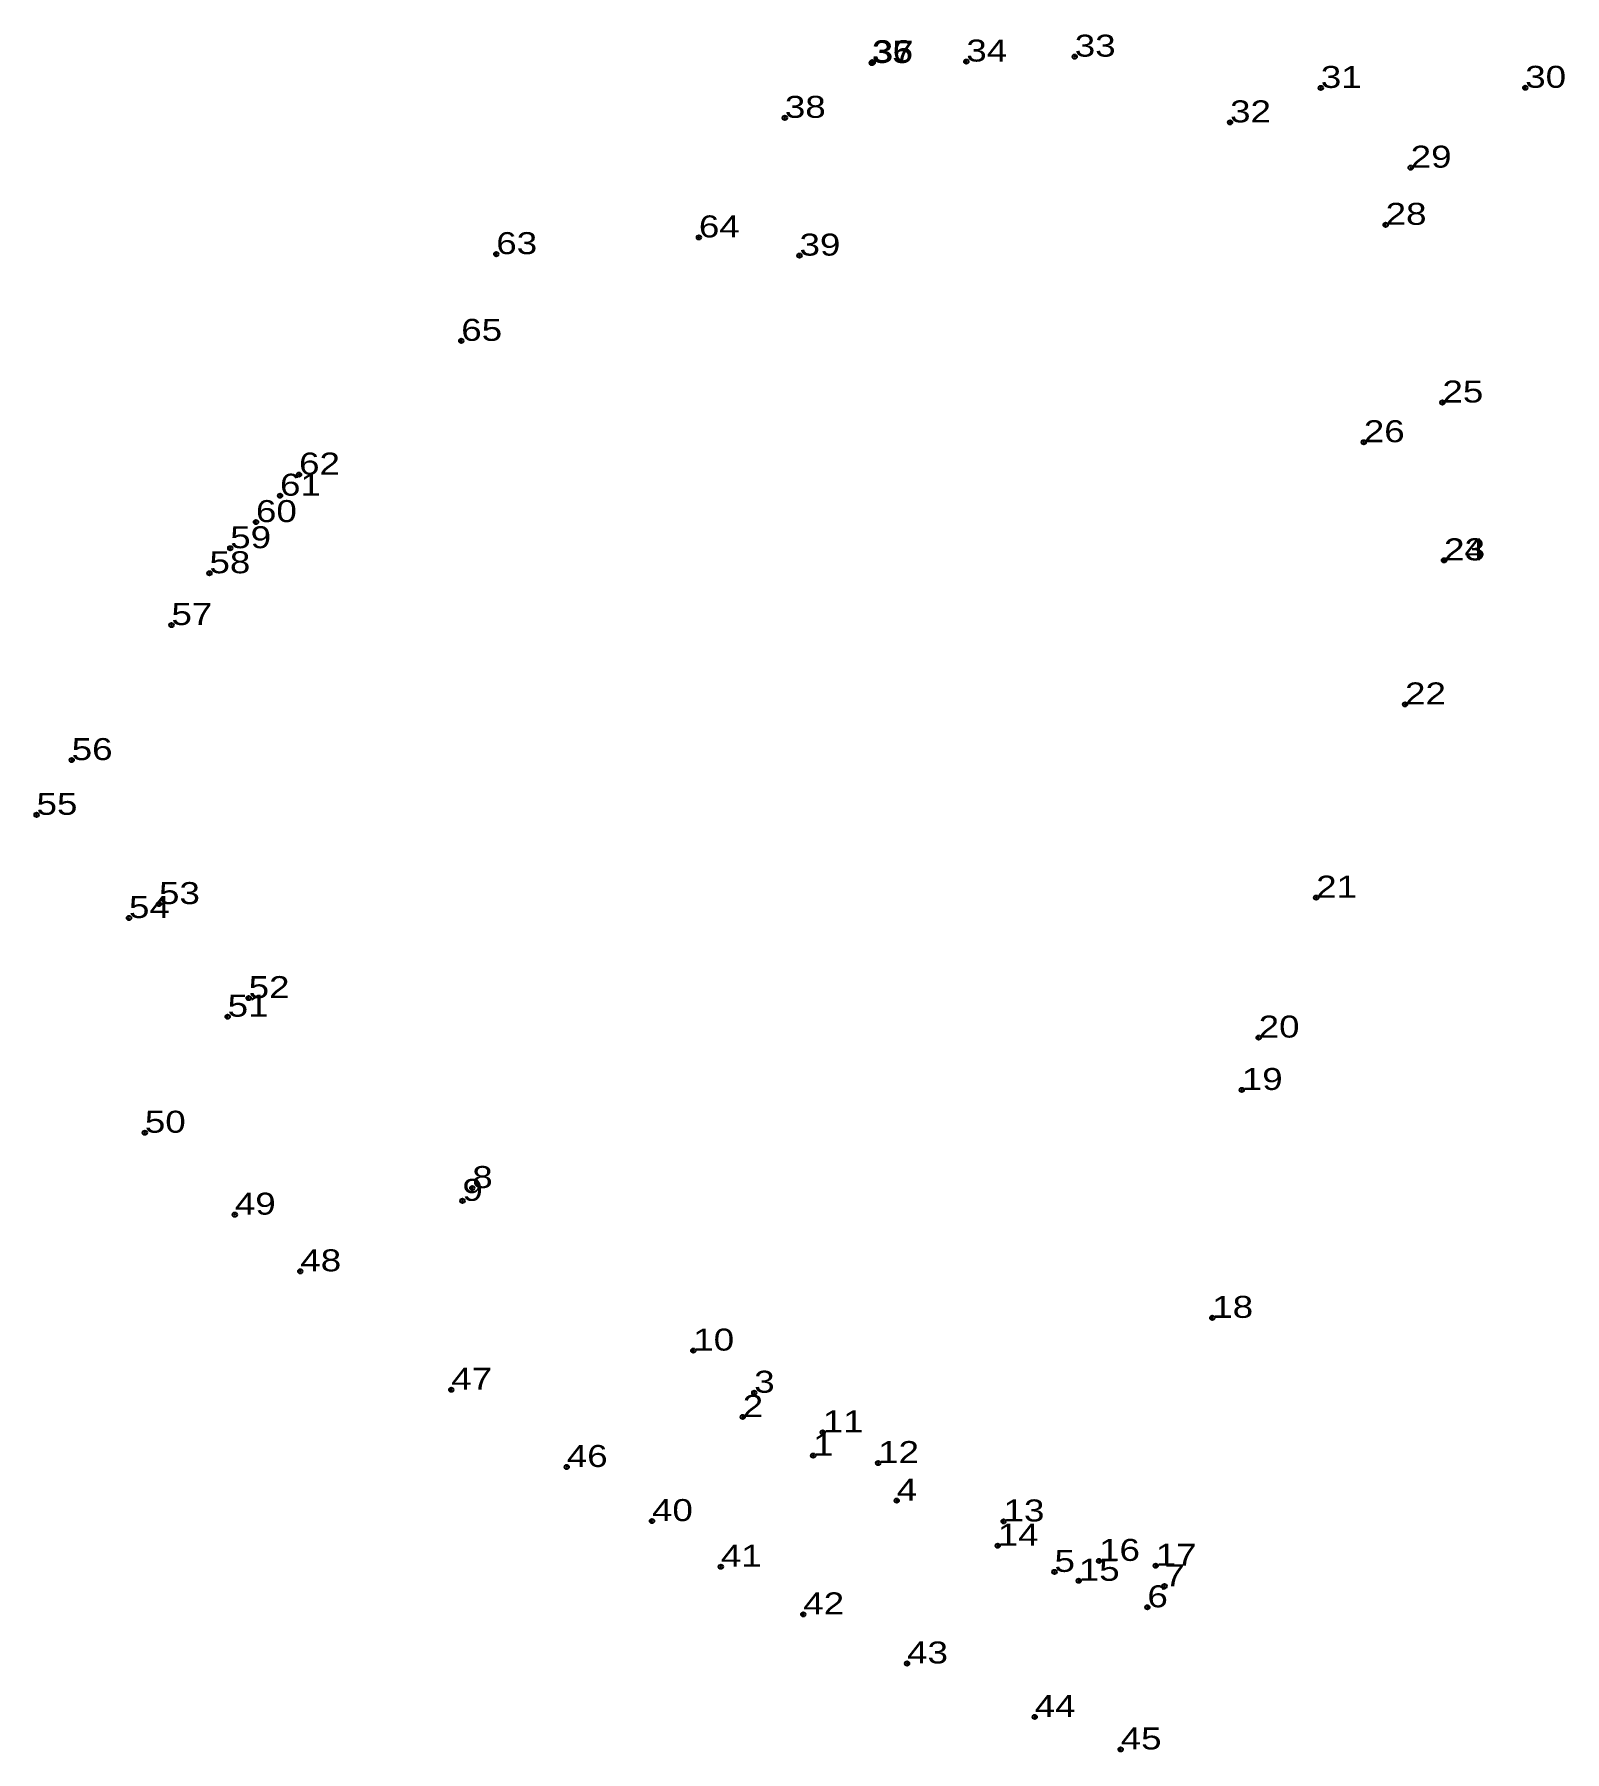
# Model space of a CAD drawing. Header units: metres. Extents: x 540836 to 552160, y 1826484 to 1841300.
# Drawn here: x 540836.1 to 540961.5, y 1835625 to 1835765.6 of the extents above.
import ezdxf

# ---------------------------------------------------------------- set-up
doc = ezdxf.new("R2010")
doc.units = ezdxf.units.M
doc.header["$LTSCALE"] = 0.72
doc.header["$PDMODE"] = 32
doc.header["$PDSIZE"] = 0.36
doc.layers.add('12', color=7, linetype='Continuous')
doc.layers.add('7', color=7, linetype='Continuous')

msp = doc.modelspace()

# ---------------------------------------------------------------- linework, layer by layer
at = {"layer": '7'}
for p in [(540904.72, 1835763.23), (540904.76, 1835763.3), (540904.8, 1835763.26), (540912.46, 1835763.35), (540921.34, 1835763.75), (540941.49, 1835761.19), (540958.23, 1835761.2), (540897.6, 1835758.74), (540934.06, 1835758.37), (540948.85, 1835754.66), (540946.8, 1835749.98), (540890.56, 1835748.95), (540873.97, 1835747.58), (540898.8, 1835747.46), (540871.1, 1835740.48), (540951.45, 1835735.43), (540945.01, 1835732.18), (540857.82, 1835729.53), (540856.26, 1835727.8), (540854.29, 1835725.64), (540852.18, 1835723.5), (540951.57, 1835722.5), (540951.59, 1835722.51), (540850.48, 1835721.45), (540847.37, 1835717.21), (540948.39, 1835710.71), (540839.2, 1835706.15), (540836.32, 1835701.67), (540941.11, 1835694.89), (540846.35, 1835694.36), (540843.89, 1835693.22), (540853.69, 1835686.66), (540851.97, 1835685.14), (540936.4, 1835683.43), (540935.02, 1835679.14), (540845.19, 1835675.64), (540872, 1835671.11), (540871.2, 1835670.06), (540852.56, 1835668.93), (540857.92, 1835664.29), (540932.6, 1835660.48), (540890.1, 1835657.8), (540870.28, 1835654.59), (540895.09, 1835654.35), (540894.15, 1835652.37), (540900.7, 1835651.1), (540899.92, 1835649.2), (540905.24, 1835648.59), (540879.74, 1835648.27), (540906.76, 1835645.52), (540886.72, 1835643.84), (540915.51, 1835643.81), (540915.03, 1835641.82), (540892.36, 1835640.1), (540923.33, 1835640.58), (540927.97, 1835640.18), (540919.68, 1835639.68), (540921.67, 1835638.95), (540928.69, 1835638.51), (540899.11, 1835636.2), (540927.29, 1835636.78), (540907.61, 1835632.18), (540918.06, 1835627.8), (540925.1, 1835625.14)]:
    msp.add_point(p, dxfattribs=at)

# ---------------------------------------------------------------- texts
at = {"layer": '12', "width": 1.25}
for s, p in [('33', (540921.34, 1835763.75)), ('35', (540904.72, 1835763.23)), ('36', (540904.76, 1835763.3)), ('37', (540904.8, 1835763.26)), ('34', (540912.46, 1835763.35)), ('31', (540941.49, 1835761.19)), ('30', (540958.23, 1835761.2)), ('38', (540897.6, 1835758.74)), ('32', (540934.06, 1835758.37)), ('29', (540948.85, 1835754.66)), ('28', (540946.8, 1835749.98)), ('64', (540890.56, 1835748.95)), ('63', (540873.97, 1835747.58)), ('39', (540898.8, 1835747.46)), ('65', (540871.1, 1835740.48)), ('25', (540951.45, 1835735.43)), ('26', (540945.01, 1835732.18)), ('62', (540857.82, 1835729.53)), ('61', (540856.26, 1835727.8)), ('60', (540854.29, 1835725.64)), ('59', (540852.18, 1835723.5)), ('58', (540850.48, 1835721.45)), ('24', (540951.57, 1835722.5)), ('23', (540951.59, 1835722.51)), ('57', (540847.37, 1835717.21)), ('22', (540948.39, 1835710.71)), ('56', (540839.2, 1835706.15)), ('55', (540836.32, 1835701.67)), ('21', (540941.11, 1835694.89)), ('53', (540846.35, 1835694.36)), ('54', (540843.89, 1835693.22)), ('52', (540853.69, 1835686.66)), ('51', (540851.97, 1835685.14)), ('20', (540936.4, 1835683.43)), ('19', (540935.02, 1835679.14)), ('50', (540845.19, 1835675.64)), ('8', (540872, 1835671.11)), ('9', (540871.2, 1835670.06)), ('49', (540852.56, 1835668.93)), ('48', (540857.92, 1835664.29)), ('18', (540932.6, 1835660.48)), ('10', (540890.1, 1835657.8)), ('47', (540870.28, 1835654.59)), ('3', (540895.09, 1835654.35)), ('2', (540894.15, 1835652.37)), ('11', (540900.7, 1835651.1)), ('46', (540879.74, 1835648.27)), ('1', (540899.92, 1835649.2)), ('12', (540905.24, 1835648.59)), ('4', (540906.76, 1835645.52)), ('40', (540886.72, 1835643.84)), ('13', (540915.51, 1835643.81)), ('14', (540915.03, 1835641.82)), ('41', (540892.36, 1835640.1)), ('16', (540923.33, 1835640.58)), ('17', (540927.97, 1835640.18)), ('5', (540919.68, 1835639.68)), ('15', (540921.67, 1835638.95)), ('7', (540928.69, 1835638.51)), ('42', (540899.11, 1835636.2)), ('6', (540927.29, 1835636.78)), ('43', (540907.61, 1835632.18)), ('44', (540918.06, 1835627.8)), ('45', (540925.1, 1835625.14))]:
    msp.add_text(s, height=1.8, dxfattribs=at).set_placement(p)

doc.saveas('drawing.dxf')
